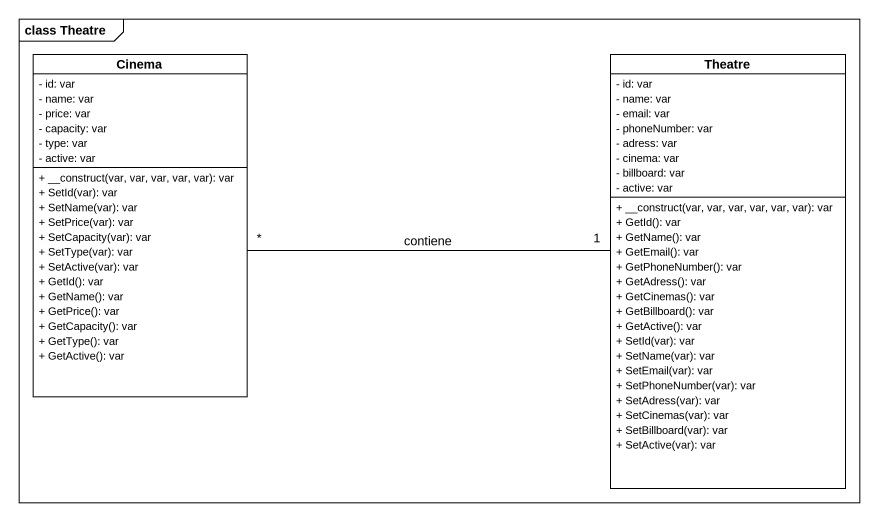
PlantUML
@startuml
mainframe class Theatre
hide circle
hide empty members
skinparam classAttributeIconSize 0
class Cinema {
  - id: var
  - name: var
  - price: var
  - capacity: var
  - type: var
  - active: var
  + __construct(var, var, var, var, var): var
  + SetId(var): var
  + SetName(var): var
  + SetPrice(var): var
  + SetCapacity(var): var
  + SetType(var): var
  + SetActive(var): var
  + GetId(): var
  + GetName(): var
  + GetPrice(): var
  + GetCapacity(): var
  + GetType(): var
  + GetActive(): var
}
class Theatre {
  - id: var
  - name: var
  - email: var
  - phoneNumber: var
  - adress: var
  - cinema: var
  - billboard: var
  - active: var
  + __construct(var, var, var, var, var, var): var
  + GetId(): var
  + GetName(): var
  + GetEmail(): var
  + GetPhoneNumber(): var
  + GetAdress(): var
  + GetCinemas(): var
  + GetBillboard(): var
  + GetActive(): var
  + SetId(var): var
  + SetName(var): var
  + SetEmail(var): var
  + SetPhoneNumber(var): var
  + SetAdress(var): var
  + SetCinemas(var): var
  + SetBillboard(var): var
  + SetActive(var): var
}
Cinema "*" -right- "1" Theatre : contiene
@enduml
